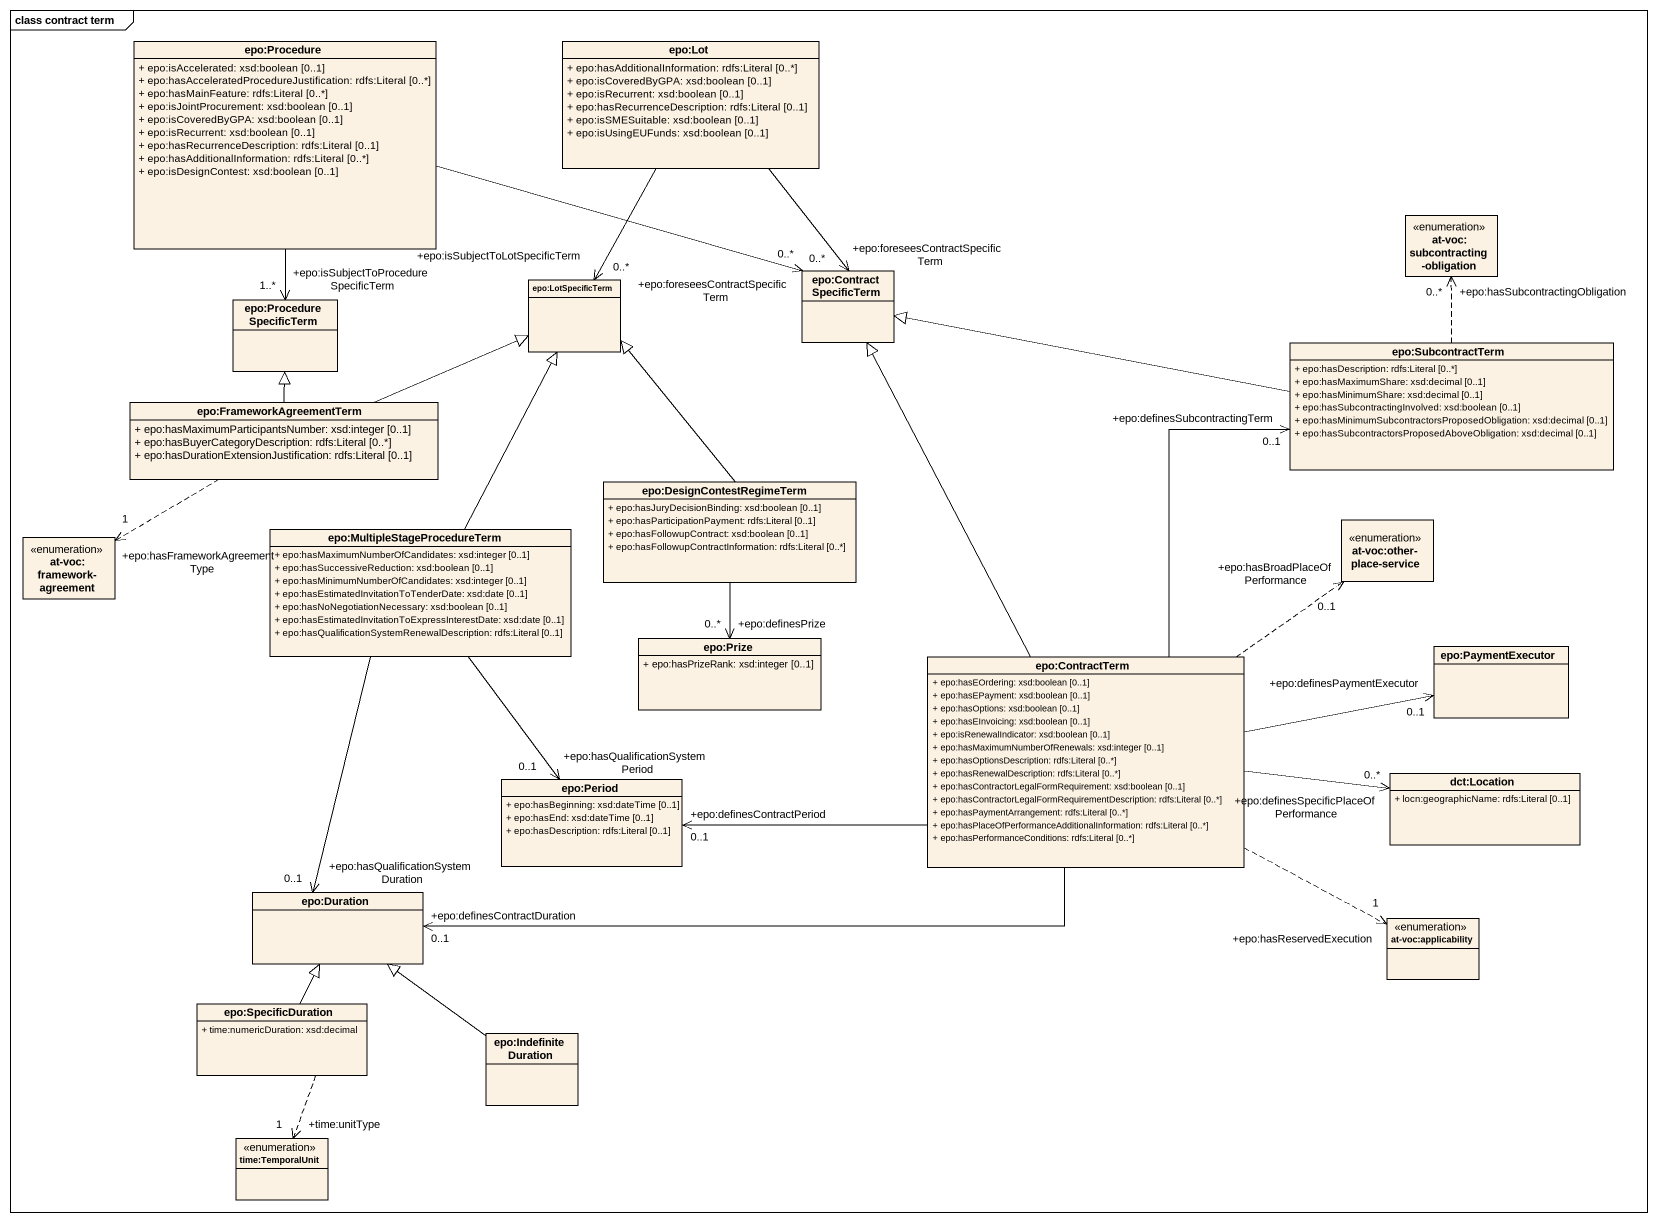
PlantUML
@startuml
mainframe class contract term
hide circle
hide empty members
skinparam classAttributeIconSize 0
class "epo:Procedure" as epo_Procedure {
  + epo:isAccelerated: xsd:boolean [0..1]
  + epo:hasAcceleratedProcedureJustification: rdfs:Literal [0..*]
  + epo:hasMainFeature: rdfs:Literal [0..*]
  + epo:isJointProcurement: xsd:boolean [0..1]
  + epo:isCoveredByGPA: xsd:boolean [0..1]
  + epo:isRecurrent: xsd:boolean [0..1]
  + epo:hasRecurrenceDescription: rdfs:Literal [0..1]
  + epo:hasAdditionalInformation: rdfs:Literal [0..*]
  + epo:isDesignContest: xsd:boolean [0..1]
}
class "epo:Lot" as epo_Lot {
  + epo:hasAdditionalInformation: rdfs:Literal [0..*]
  + epo:isCoveredByGPA: xsd:boolean [0..1]
  + epo:isRecurrent: xsd:boolean [0..1]
  + epo:hasRecurrenceDescription: rdfs:Literal [0..1]
  + epo:isSMESuitable: xsd:boolean [0..1]
  + epo:isUsingEUFunds: xsd:boolean [0..1]
}
enum "at-voc:subcontracting-obligation" as at_voc_subcontracting
class "epo:LotSpecificTerm" as epo_LotSpecificTerm
class "epo:ContractSpecificTerm" as epo_ContractSpecificTerm
class "epo:ProcedureSpecificTerm" as epo_ProcedureSpecificTerm
class "epo:SubcontractTerm" as epo_SubcontractTerm {
  + epo:hasDescription: rdfs:Literal [0..*]
  + epo:hasMaximumShare: xsd:decimal [0..1]
  + epo:hasMinimumShare: xsd:decimal [0..1]
  + epo:hasSubcontractingInvolved: xsd:boolean [0..1]
  + epo:hasMinimumSubcontractorsProposedObligation: xsd:decimal [0..1]
  + epo:hasSubcontractorsProposedAboveObligation: xsd:decimal [0..1]
}
class "epo:FrameworkAgreementTerm" as epo_FrameworkAgreementTerm {
  + epo:hasMaximumParticipantsNumber: xsd:integer [0..1]
  + epo:hasBuyerCategoryDescription: rdfs:Literal [0..*]
  + epo:hasDurationExtensionJustification: rdfs:Literal [0..1]
}
class "epo:DesignContestRegimeTerm" as epo_DesignContestRegimeTerm {
  + epo:hasJuryDecisionBinding: xsd:boolean [0..1]
  + epo:hasParticipationPayment: rdfs:Literal [0..1]
  + epo:hasFollowupContract: xsd:boolean [0..1]
  + epo:hasFollowupContractInformation: rdfs:Literal [0..*]
}
enum "at-voc:framework-agreement" as at_voc_framework_agreement
class "epo:MultipleStageProcedureTerm" as epo_MultipleStageProcedureTe {
  + epo:hasMaximumNumberOfCandidates: xsd:integer [0..1]
  + epo:hasSuccessiveReduction: xsd:boolean [0..1]
  + epo:hasMinimumNumberOfCandidates: xsd:integer [0..1]
  + epo:hasEstimatedInvitationToTenderDate: xsd:date [0..1]
  + epo:hasNoNegotiationNecessary: xsd:boolean [0..1]
  + epo:hasEstimatedInvitationToExpressInterestDate: xsd:date [0..1]
  + epo:hasQualificationSystemRenewalDescription: rdfs:Literal [0..1]
}
enum "at-voc:other-place-service" as at_voc_other_place_service
class "epo:Prize" as epo_Prize {
  + epo:hasPrizeRank: xsd:integer [0..1]
}
class "epo:ContractTerm" as epo_ContractTerm {
  + epo:hasEOrdering: xsd:boolean [0..1]
  + epo:hasEPayment: xsd:boolean [0..1]
  + epo:hasOptions: xsd:boolean [0..1]
  + epo:hasEInvoicing: xsd:boolean [0..1]
  + epo:isRenewalIndicator: xsd:boolean [0..1]
  + epo:hasMaximumNumberOfRenewals: xsd:integer [0..1]
  + epo:hasOptionsDescription: rdfs:Literal [0..*]
  + epo:hasRenewalDescription: rdfs:Literal [0..*]
  + epo:hasContractorLegalFormRequirement: xsd:boolean [0..1]
  + epo:hasContractorLegalFormRequirementDescription: rdfs:Literal [0..*]
  + epo:hasPaymentArrangement: rdfs:Literal [0..*]
  + epo:hasPlaceOfPerformanceAdditionalInformation: rdfs:Literal [0..*]
  + epo:hasPerformanceConditions: rdfs:Literal [0..*]
}
class "epo:PaymentExecutor" as epo_PaymentExecutor
class "epo:Period" as epo_Period {
  + epo:hasBeginning: xsd:dateTime [0..1]
  + epo:hasEnd: xsd:dateTime [0..1]
  + epo:hasDescription: rdfs:Literal [0..1]
}
class "dct:Location" as dct_Location {
  + locn:geographicName: rdfs:Literal [0..1]
}
class "epo:Duration" as epo_Duration
enum "at-voc:applicability" as at_voc_applicability
class "epo:SpecificDuration" as epo_SpecificDuration {
  + time:numericDuration: xsd:decimal
}
class "epo:IndefiniteDuration" as epo_IndefiniteDuration
enum "time:TemporalUnit" as time_TemporalUnit
epo_Procedure -right-> "+epo:foreseesContractSpecificTerm\n0..*" epo_ContractSpecificTerm
epo_Procedure --> "+epo:isSubjectToProcedureSpecificTerm\n1..*" epo_ProcedureSpecificTerm
epo_Lot --> "+epo:isSubjectToLotSpecificTerm\n0..*" epo_LotSpecificTerm
epo_Lot --> "+epo:foreseesContractSpecificTerm\n0..*" epo_ContractSpecificTerm
epo_SubcontractTerm .up.> "+epo:hasSubcontractingObligation\n0..*" at_voc_subcontracting
epo_SubcontractTerm -left-|> epo_ContractSpecificTerm
epo_FrameworkAgreementTerm -right-|> epo_LotSpecificTerm
epo_FrameworkAgreementTerm -up-|> epo_ProcedureSpecificTerm
epo_FrameworkAgreementTerm .left.> "+epo:hasFrameworkAgreementType\n1" at_voc_framework_agreement
epo_DesignContestRegimeTerm -up-|> epo_LotSpecificTerm
epo_DesignContestRegimeTerm --> "+epo:definesPrize\n0..*" epo_Prize
epo_MultipleStageProcedureTe -up-|> epo_LotSpecificTerm
epo_MultipleStageProcedureTe --> "+epo:hasQualificationSystemPeriod\n0..1" epo_Period
epo_MultipleStageProcedureTe --> "+epo:hasQualificationSystemDuration\n0..1" epo_Duration
epo_ContractTerm -up-|> epo_ContractSpecificTerm
epo_ContractTerm -up-> "+epo:definesSubcontractingTerm\n0..1" epo_SubcontractTerm
epo_ContractTerm .up.> "+epo:hasBroadPlaceOfPerformance\n0..1" at_voc_other_place_service
epo_ContractTerm -right-> "+epo:definesPaymentExecutor\n0..1" epo_PaymentExecutor
epo_ContractTerm -left-> "+epo:definesContractPeriod\n0..1" epo_Period
epo_ContractTerm -right-> "+epo:definesSpecificPlaceOfPerformance\n0..*" dct_Location
epo_ContractTerm -left-> "+epo:definesContractDuration\n0..1" epo_Duration
epo_ContractTerm .right.> "+epo:hasReservedExecution\n1" at_voc_applicability
epo_SpecificDuration -up-|> epo_Duration
epo_SpecificDuration ..> "+time:unitType\n1" time_TemporalUnit
epo_IndefiniteDuration -up-|> epo_Duration
@enduml
